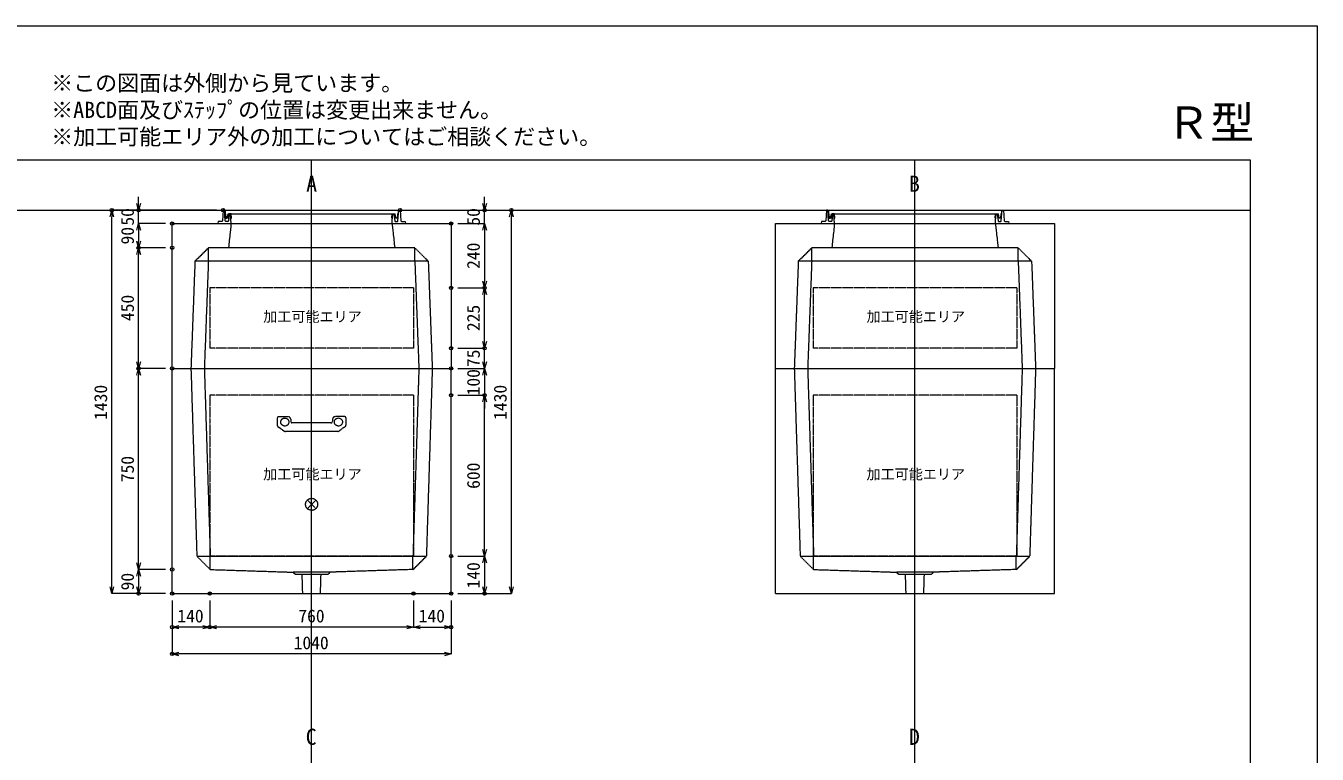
# Model space of a CAD drawing. Units: millimetres, scale not verified. Extents: x -3712 to 3712, y -2625 to 2625.
# Drawn here: x -1103 to 3712, y -91 to 2625 of the extents above; entities that cross this region are included whole.
import ezdxf
from ezdxf.enums import TextEntityAlignment as Align

# ---------------------------------------------------------------- set-up
doc = ezdxf.new("R2010")
doc.units = ezdxf.units.MM
doc.header["$LTSCALE"] = 25
doc.header["$PDMODE"] = 32
doc.header["$PDSIZE"] = 12.5
doc.linetypes.add('LONG_DASHED1', pattern=[7, 6, -1])
doc.linetypes.add('LONG_DOUBLE_CHAIN', pattern=[21.8, 18, -1, 0.6, -0.6, 0.6, -1])
for name, color, linetype, lineweight in [('0-0_D-TTL', 7, 'Continuous', 9), ('0-1_Defpoints', 7, 'Continuous', 9), ('0-3_D-TTL-TXT', 7, 'Continuous', 9), ('0-4_D-STR-TXT', 7, 'Continuous', 9), ('0-5_0', 134, 'Continuous', 9), ('0-6_D-STR-DIM', 3, 'Continuous', 9), ('0-7_D-STR-STR3', 2, 'LONG_DASHED1', 9), ('0-8_D-STR', 7, 'LONG_DASHED1', 9), ('0-A_D-STR-STR5', 1, 'LONG_DOUBLE_CHAIN', 9), ('0-B_D-STR-STR4', 134, 'Continuous', 9)]:
    doc.layers.add(name, color=color, linetype=linetype, lineweight=lineweight)
doc.styles.add('ＭＳ ゴシック', font='')
doc.styles.get('ＭＳ ゴシック').set_extended_font_data('MS Gothic')

# ---------------------------------------------------------------- blocks, each defined once
blk = doc.blocks.new('A$C4DE05FD1')
at = {"layer": '0-0_D-TTL', "color": 134}
for p, q in [((5000, 95000), (143500, 95000)), ((143500, 95000), (143500, 5000))]:
    blk.add_line(p, q, dxfattribs=at)
at = {"layer": '0-1_Defpoints', "color": 134}
for p, q in [((0, 105000), (148500, 105000)), ((148500, 105000), (148500, 0))]:
    blk.add_line(p, q, dxfattribs=at)
at = {"layer": '0-3_D-TTL-TXT', "style": 'ＭＳ ゴシック'}
for s, p in [('※この図面は外側から見ています。', (54076.2, 99769.6)), ('※ABCD面及びｽﾃｯﾌﾟの位置は変更出来ません。', (54076.2, 97769.6)), ('※加工可能エリア外の加工についてはご相談ください。', (54076.2, 95769.6))]:
    blk.add_text(s, height=1203, dxfattribs=at).set_placement(p, align=Align.BOTTOM_LEFT)
blk = doc.blocks.new('_Open30')
at = {"layer": '0-5_0', "color": 7}
blk.add_line((0, 0), (-25, 0), dxfattribs=at)
blk.add_lwpolyline([(-25, 6.7), (0, 0), (-25, -6.7)], dxfattribs=at)
blk = doc.blocks.new('A$C31CA379A')
at = {"layer": '0-4_D-STR-TXT', "style": 'ＭＳ ゴシック'}
for s, p in [('A', (-407.4, -2738.2)), ('B', (44548.3, -2738.2)), ('C', (-439.2, -43988.2)), ('D', (44548.3, -43988.2))]:
    blk.add_text(s, height=1203, dxfattribs=at).set_placement(p, align=Align.BOTTOM_LEFT)
blk = doc.blocks.new('A$C094B5667')
at = {"layer": '0-8_D-STR', "linetype": 'Continuous'}
for p, q in [((-13000, 13500), (13000, 13500)), ((-13000, 0), (-13000, 13500)), ((13000, 13500), (13000, 0)), ((-13000, 0), (13000, 0))]:
    blk.add_line(p, q, dxfattribs=at)
at = {"layer": '0-8_D-STR'}
for p, q in [((-7500, 13500), (-7750, 11250)), ((7500, 13500), (7750, 11250)), ((-10875, 10000), (-9625, 11250)), ((9625, 11250), (-9625, 11250)), ((-9625, 10000), (-9625, 11250)), ((10875, 10000), (9625, 11250)), ((9625, 10000), (9625, 11250)), ((-10875, 10000), (-11250, 0)), ((10875, 10000), (-10875, 10000)), ((-9625, 10000), (-10000, 0)), ((9625, 10000), (10000, 0)), ((10875, 10000), (11250, 0))]:
    blk.add_line(p, q, dxfattribs=at)
at = {"layer": '0-A_D-STR-STR5'}
for p, q in [((-9500, 7500), (-9500, 1875)), ((9500, 7500), (-9500, 7500))]:
    blk.add_line(p, q, dxfattribs=at)
blk.add_lwpolyline([(9500, 7500), (9500, 1875), (-9500, 1875)], dxfattribs=at)
blk = doc.blocks.new('A$C27844A11')
at = {"layer": '0-7_D-STR-STR3'}
for p, q in [((-3200, 1250), (-3200, 566.9)), ((-3075, 1375), (-2198.1, 1375)), ((3075, 1375), (2198.1, 1375)), ((3200, 1250), (3200, 566.9)), ((-3144.3, 462.9), (-2575.5, 42)), ((2436.8, 0), (-2436.8, 0)), ((-1949, 1146.8), (-1927.6, 901.6)), ((1803, 787.5), (-1803, 787.5)), ((1949, 1146.8), (1927.6, 901.6)), ((3144.3, 462.9), (2575.5, 42))]:
    blk.add_line(p, q, dxfattribs=at)
for centre in [(-2500, 875), (2500, 875)]:
    blk.add_circle(centre, 375, dxfattribs=at)
for centre, radius, start, end in [((-3075, 1250), 125, 90, 180), ((-2198.1, 1125), 250, 5, 90), ((2198.1, 1125), 250, 90, 175), ((3075, 1250), 125, 0, 90), ((-3075, 566.9), 125, 180, 236.30993), ((-2436.8, 250), 250, 236.30993, 270), ((-1803, 912.5), 125, 185, 270), ((1803, 912.5), 125, 270, 355), ((2436.8, 250), 250, 270, 303.69007), ((3075, 566.9), 125, 303.69007, 0)]:
    blk.add_arc(centre, radius, start, end, dxfattribs=at)
blk = doc.blocks.new('A$C7BB150D6')
at = {"layer": '0-8_D-STR', "linetype": 'Continuous'}
for p, q in [((-13000, 0), (13000, 0)), ((-13000, -21000), (-13000, 0)), ((13000, -21000), (13000, 0)), ((-13000, -21000), (13000, -21000))]:
    blk.add_line(p, q, dxfattribs=at)
at = {"layer": '0-8_D-STR'}
for p, q in [((-11250, 0), (-10700, -17500)), ((-10000, 0), (-9450, -17500)), ((10000, 0), (9450, -17500)), ((11250, 0), (10700, -17500)), ((-9450, -18750), (-10700, -17500)), ((-10700, -17500), (10700, -17500)), ((-9450, -18750), (-9450, -17500)), ((9450, -18750), (10700, -17500)), ((9450, -18750), (9450, -17500)), ((-9450, -18750), (-1750, -19000)), ((-1500, -19225), (-1750, -19000)), ((1750, -19000), (-1750, -19000)), ((1500, -19225), (-1500, -19225)), ((-824.6, -21000), (-881.2, -19225)), ((824.6, -21000), (881.2, -19225)), ((1500, -19225), (1750, -19000)), ((9450, -18750), (1750, -19000))]:
    blk.add_line(p, q, dxfattribs=at)
at = {"layer": '0-A_D-STR-STR5'}
for p, q in [((-9500, -2500), (-9500, -17500)), ((9500, -2500), (-9500, -2500)), ((9500, -2500), (9500, -17500)), ((9500, -17500), (-9500, -17500))]:
    blk.add_line(p, q, dxfattribs=at)
blk = doc.blocks.new('A$C284D0AE2')
at = {"layer": '0-B_D-STR-STR4'}
for p, q in [((-8250, 1250), (-8319.5, 246.5)), ((-8125, 1250), (-8250, 1250)), ((-8053.3, 246.4), (-8125, 1250)), ((-8062.5, 1250), (-8062.5, 925)), ((-8725, 200), (-8750, 0)), ((-8750, 0), (8750, 0)), ((-8369.4, 200), (-8725, 200)), ((-8062.5, 925), (-8047.9, 925)), ((-8023, 902.2), (-7987.5, 500)), ((-7794.6, 200), (-8003.4, 200)), ((-7987.5, 500), (-7862.5, 500)), ((-7862.5, 500), (-7787.5, 925)), ((-7787.5, 925), (7787.5, 925)), ((-7725, 925), (-7765.5, 501.6)), ((-7765.5, 501.6), (-7715.2, 501.6)), ((-7675, 850), (-7744.9, 244.3)), ((-7500, 925), (-7725, 925)), ((-7550, 850), (-7675, 850)), ((-7500, 0), (-7550, 850)), ((-7529.5, 501.6), (-7479.4, 501.6)), ((-7479.4, 501.6), (-7500, 925)), ((7500, 925), (7725, 925)), ((7765.5, 501.6), (7715.2, 501.6)), ((7725, 925), (7765.5, 501.6)), ((7794.6, 200), (8003.4, 200)), ((8369.4, 200), (8725, 200)), ((8725, 200), (8750, 0))]:
    blk.add_line(p, q, dxfattribs=at)
for points in [[(-8062.5, 1250), (8062.5, 1250), (8062.5, 925), (8047.9, 925)], [(8053.3, 246.4), (8125, 1250), (8250, 1250), (8319.5, 246.5)], [(7529.5, 501.6), (7479.4, 501.6), (7500, 925)], [(7500, 0), (7550, 850), (7675, 850), (7744.9, 244.3)], [(8023, 902.2), (7987.5, 500), (7862.5, 500), (7787.5, 925)]]:
    blk.add_lwpolyline(points, dxfattribs=at)
for centre, radius, start, end in [((-8369.4, 250), 50, 270, 356.0372), ((-8003.4, 250), 50, 184.08562, 270), ((-8047.9, 900), 25, 5.04245, 90), ((-7794.6, 250), 50, 270, 353.41806), ((7794.6, 250), 50, 186.58194, 270), ((8003.4, 250), 50, 270, 355.91438), ((8047.9, 900), 25, 90, 174.95755), ((8369.4, 250), 50, 183.9628, 270)]:
    blk.add_arc(centre, radius, start, end, dxfattribs=at)
blk = doc.blocks.new('A$C1C640AAB')
at = {"layer": '0-A_D-STR-STR5'}
for p, q in [((-397.7, -397.7), (397.7, 397.7)), ((-397.7, 397.7), (397.7, -397.7))]:
    blk.add_line(p, q, dxfattribs=at)
blk.add_circle((0, 0), 562.5, dxfattribs=at)
blk = doc.blocks.new('A$C813c005e')
at = {"layer": '0-8_D-STR'}
blk.add_blockref('A$C7BB150D6', (0, 0), dxfattribs=at)
at = {"layer": '0-A_D-STR-STR5'}
blk.add_blockref('A$C1C640AAB', (0, -12675), dxfattribs=at)

msp = doc.modelspace()

# ---------------------------------------------------------------- linework, layer by layer
at = {"layer": '0-1_Defpoints'}
for p in [(-782.5, 1937.5), (-682.5, 1937.5), (-367.5, 1937.5), (-367.5, 1937.5), (292.5, 1937.5), (607.5, 1937.5), (707.5, 1937.5), (-557.5, 1887.5), (482.5, 1887.5), (482.5, 1887.5), (-682.5, 1797.5), (-682.5, 1797.5), (-557.5, 1797.5), (-557.5, 1797.5), (482.5, 1647.5), (607.5, 1647.5), (482.5, 1422.5), (607.5, 1422.5), (-682.5, 1347.5), (-557.5, 1347.5), (482.5, 1347.5), (482.5, 1347.5), (482.5, 1247.5), (607.5, 1247.5), (482.5, 647.5), (-557.5, 597.5), (-682.5, 507.5), (-557.5, 507.5), (-557.5, 507.5), (-417.5, 507.5), (342.5, 507.5), (482.5, 507.5), (607.5, 507.5), (-557.5, 382.5), (-417.5, 382.5), (482.5, 382.5), (-557.5, 282.5)]:
    msp.add_point(p, dxfattribs=at)
at = {"layer": '0-5_0'}
for p, q in [((-37.5, -2000), (-37.5, 2125)), ((2212.5, -2000), (2212.5, 2125)), ((-1287.5, 1937.5), (3462.5, 1937.5))]:
    msp.add_line(p, q, dxfattribs=at)
at = {"layer": '0-6_D-STR-DIM'}
for p, q in [((-682.5, 1962.5), (-682.5, 1987.5)), ((607.5, 1962.5), (607.5, 1987.5)), ((-392.5, 1937.5), (-782.5, 1937.5)), ((-392.5, 1937.5), (-682.5, 1937.5)), ((-682.5, 1887.5), (-682.5, 1937.5)), ((317.5, 1937.5), (607.5, 1937.5)), ((317.5, 1937.5), (707.5, 1937.5)), ((607.5, 1887.5), (607.5, 1937.5)), ((-782.5, 532.5), (-782.5, 1912.5)), ((-582.5, 1887.5), (-682.5, 1887.5)), ((-582.5, 1887.5), (-682.5, 1887.5)), ((507.5, 1887.5), (607.5, 1887.5)), ((507.5, 1887.5), (607.5, 1887.5)), ((707.5, 532.5), (707.5, 1912.5)), ((-682.5, 1862.5), (-682.5, 1822.5)), ((-682.5, 1862.5), (-682.5, 1837.5)), ((607.5, 1862.5), (607.5, 1672.5)), ((607.5, 1862.5), (607.5, 1837.5)), ((-582.5, 1797.5), (-682.5, 1797.5)), ((-582.5, 1797.5), (-682.5, 1797.5)), ((-682.5, 1372.5), (-682.5, 1772.5)), ((507.5, 1647.5), (607.5, 1647.5)), ((507.5, 1647.5), (607.5, 1647.5)), ((607.5, 1447.5), (607.5, 1622.5)), ((607.5, 1447.5), (607.5, 1472.5)), ((507.5, 1422.5), (607.5, 1422.5)), ((507.5, 1422.5), (607.5, 1422.5)), ((607.5, 1347.5), (607.5, 1422.5)), ((607.5, 1372.5), (607.5, 1397.5)), ((-582.5, 1347.5), (-682.5, 1347.5)), ((-582.5, 1347.5), (-682.5, 1347.5)), ((-682.5, 622.5), (-682.5, 1322.5)), ((507.5, 1347.5), (607.5, 1347.5)), ((507.5, 1347.5), (607.5, 1347.5)), ((607.5, 1347.5), (607.5, 1247.5)), ((607.5, 1322.5), (607.5, 1297.5)), ((507.5, 1247.5), (607.5, 1247.5)), ((507.5, 1247.5), (607.5, 1247.5)), ((607.5, 1222.5), (607.5, 1197.5)), ((607.5, 672.5), (607.5, 1222.5)), ((507.5, 647.5), (607.5, 647.5)), ((507.5, 647.5), (607.5, 647.5)), ((-582.5, 597.5), (-682.5, 597.5)), ((-582.5, 597.5), (-682.5, 597.5)), ((607.5, 622.5), (607.5, 532.5)), ((-682.5, 572.5), (-682.5, 532.5)), ((-582.5, 507.5), (-782.5, 507.5)), ((-582.5, 507.5), (-682.5, 507.5)), ((-557.5, 482.5), (-557.5, 282.5)), ((-557.5, 482.5), (-557.5, 382.5)), ((-417.5, 482.5), (-417.5, 382.5)), ((-417.5, 482.5), (-417.5, 382.5)), ((342.5, 482.5), (342.5, 382.5)), ((342.5, 482.5), (342.5, 382.5)), ((482.5, 482.5), (482.5, 382.5)), ((482.5, 482.5), (482.5, 282.5)), ((507.5, 507.5), (607.5, 507.5)), ((507.5, 507.5), (707.5, 507.5)), ((-442.5, 382.5), (-532.5, 382.5)), ((317.5, 382.5), (-392.5, 382.5)), ((367.5, 382.5), (457.5, 382.5)), ((457.5, 282.5), (-532.5, 282.5))]:
    msp.add_line(p, q, dxfattribs=at)

# ---------------------------------------------------------------- block references
at = {"layer": '0-0_D-TTL', "xscale": 0.05, "yscale": 0.05}
msp.add_blockref('A$C4DE05FD1', (-3712.5, -2625), dxfattribs=at)
at = {"layer": '0-4_D-STR-TXT', "xscale": 0.05, "yscale": 0.05}
msp.add_blockref('A$C31CA379A', (-37.5, 2125), dxfattribs=at)
at = {"layer": '0-6_D-STR-DIM'}
for p, rotation in [((-782.5, 1937.5), 90), ((-682.5, 1937.5), 270), ((607.5, 1937.5), 270), ((707.5, 1937.5), 90), ((-682.5, 1887.5), 90), ((-682.5, 1887.5), 90), ((607.5, 1887.5), 90), ((607.5, 1887.5), 90), ((-682.5, 1797.5), 270), ((-682.5, 1797.5), 90), ((607.5, 1647.5), 270), ((607.5, 1647.5), 90), ((607.5, 1422.5), 270), ((607.5, 1422.5), 270), ((-682.5, 1347.5), 270), ((607.5, 1347.5), 270), ((-682.5, 1347.5), 90), ((607.5, 1347.5), 90), ((607.5, 1247.5), 90), ((607.5, 1247.5), 90), ((607.5, 647.5), 270), ((607.5, 647.5), 90), ((-682.5, 597.5), 270), ((-682.5, 597.5), 90), ((-782.5, 507.5), 270), ((-682.5, 507.5), 270), ((607.5, 507.5), 270), ((707.5, 507.5), 270), ((-557.5, 382.5), 180), ((-417.5, 382.5), 180), ((342.5, 382.5), 180), ((-557.5, 282.5), 180)]:
    msp.add_blockref('_Open30', p, dxfattribs=dict(at, rotation=rotation))
for p in [(-417.5, 382.5), (342.5, 382.5), (482.5, 382.5), (482.5, 282.5)]:
    msp.add_blockref('_Open30', p, dxfattribs=at)
at = {"layer": '0-7_D-STR-STR3', "xscale": 0.04, "yscale": 0.04}
msp.add_blockref('A$C27844A11', (-37.5, 1112.5), dxfattribs=at)
at = {"layer": '0-8_D-STR', "xscale": 0.04, "yscale": 0.04}
for name, p in [('A$C094B5667', (-37.5, 1347.5)), ('A$C094B5667', (2212.5, 1347.5)), ('A$C813c005e', (-37.5, 1347.5)), ('A$C7BB150D6', (2212.5, 1347.5))]:
    msp.add_blockref(name, p, dxfattribs=at)
at = {"layer": '0-B_D-STR-STR4', "xscale": 0.04, "yscale": 0.04}
for p in [(-37.5, 1887.5), (2212.5, 1887.5)]:
    msp.add_blockref('A$C284D0AE2', p, dxfattribs=at)

# ---------------------------------------------------------------- texts
at = {"layer": '0-3_D-TTL-TXT', "style": 'ＭＳ ゴシック'}
msp.add_text('Ｒ型', height=120.3, dxfattribs=at).set_placement((3149.66, 2168.18), align=Align.BOTTOM_LEFT)
at = {"layer": '0-6_D-STR-DIM', "style": 'ＭＳ ゴシック'}
for s, p in [('50', (-685.75, 1879.88)), ('50', (604.25, 1879.88)), ('90', (-685.75, 1809.63)), ('240', (604.25, 1718.5)), ('450', (-685.75, 1524)), ('225', (604.25, 1486.65)), ('75', (604.25, 1352.4)), ('100', (604.25, 1246.85)), ('1430', (-785.75, 1155.6)), ('1430', (704.25, 1155.6)), ('750', (-685.75, 923)), ('600', (604.25, 898.25)), ('90', (-685.75, 519.63)), ('140', (604.25, 526.85))]:
    msp.add_text(s, height=48.02, rotation=90, dxfattribs=at).set_placement(p, align=Align.BOTTOM_LEFT)
for s, p in [('140', (-538.15, 385.75)), ('760', (-87, 385.75)), ('140', (361.85, 385.75)), ('1040', (-104.4, 285.75))]:
    msp.add_text(s, height=48.02, dxfattribs=at).set_placement(p, align=Align.BOTTOM_LEFT)
at = {"layer": '0-A_D-STR-STR5', "style": 'ＭＳ ゴシック'}
for p in [(-217.98, 1509.75), (2032.02, 1509.75), (-217.98, 922.25), (2032.02, 922.25)]:
    msp.add_text('加工可能エリア', height=38.49, dxfattribs=at).set_placement(p, align=Align.BOTTOM_LEFT)

doc.saveas('drawing.dxf')
